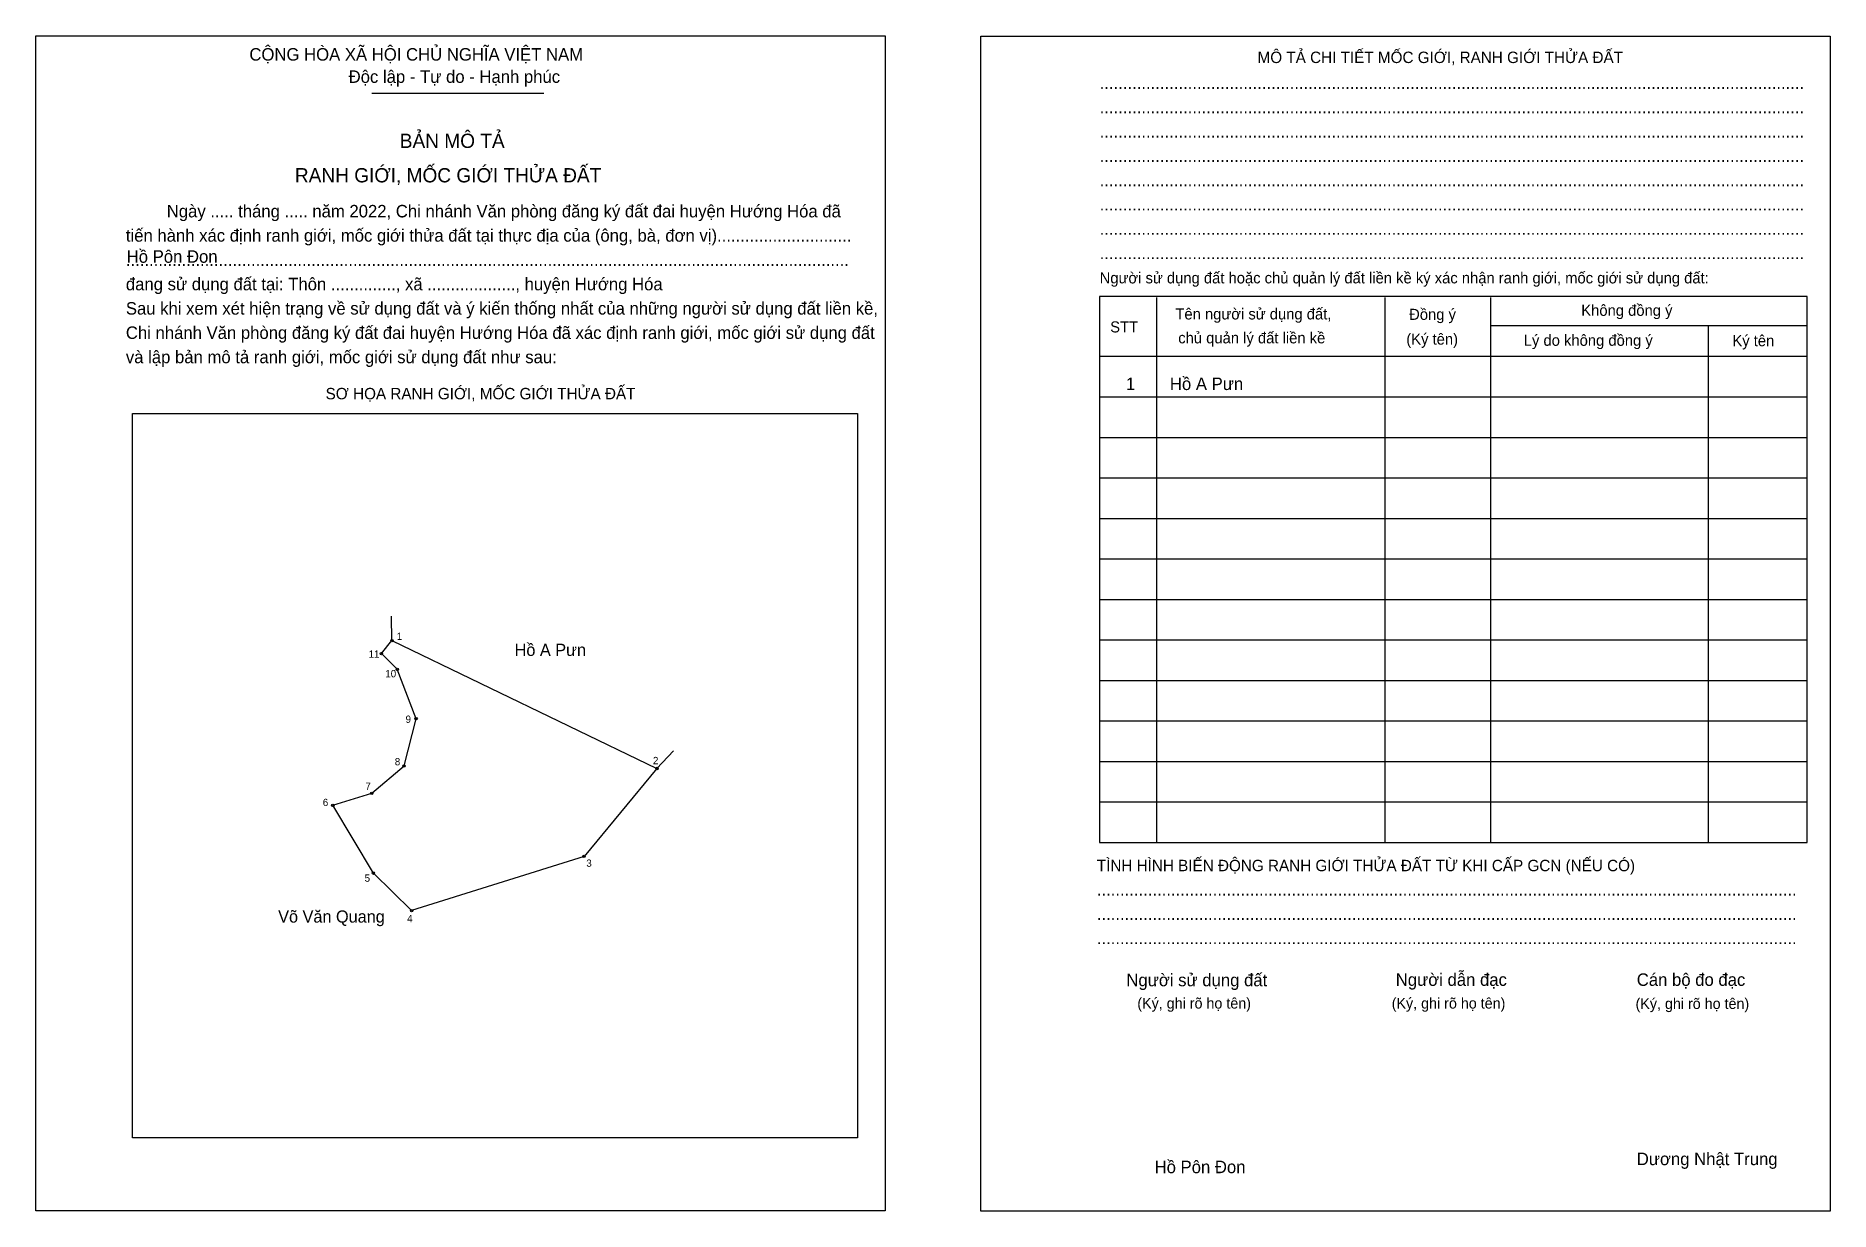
# Model space of a CAD drawing. Extents: x 543489 to 544201, y 1838737 to 1839203.
import ezdxf

# ---------------------------------------------------------------- set-up
doc = ezdxf.new("R2010")
doc.units = 0
for name, color, linetype in [('Level 1', 7, 'Continuous'), ('Level 10', 7, 'Continuous'), ('Level 11', 7, 'Continuous'), ('Level 2', 7, 'Continuous'), ('Level 25', 7, 'Continuous'), ('Level 27', 7, 'Continuous'), ('Level 36', 7, 'Continuous'), ('Level 52', 7, 'Continuous'), ('Level 55', 7, 'Continuous'), ('Level 6', 7, 'Continuous'), ('Level 9', 7, 'Continuous')]:
    doc.layers.add(name, color=color, linetype=linetype)

msp = doc.modelspace()

# ---------------------------------------------------------------- linework, layer by layer
at = {"layer": 'Level 1'}
for p, q in [((543489.3, 1839203.41), (543489.3, 1839203.41)), ((543864.34, 1839203.25), (543864.34, 1839203.25)), ((543622.69, 1839180.74), (543690.86, 1839180.74)), ((543934.03, 1839099.55), (543934.03, 1838883.31)), ((544024.7, 1839099.55), (544024.7, 1838883.31)), ((544066.67, 1839099.55), (544066.67, 1838883.31)), ((544066.67, 1839088.46), (544192.39, 1839088.46)), ((544153, 1839088.46), (544153, 1838883.31)), ((543911.52, 1839076.24), (544192.39, 1839076.24)), ((543911.52, 1839060.16), (544192.39, 1839060.16)), ((543527.59, 1839053.57), (543527.59, 1839053.57)), ((543911.52, 1839044.08), (544192.39, 1839044.08)), ((543911.52, 1839028), (544192.39, 1839028)), ((543911.52, 1839011.93), (544192.39, 1839011.93)), ((543911.52, 1838995.85), (544192.39, 1838995.85)), ((543911.52, 1838979.77), (544192.39, 1838979.77)), ((543911.52, 1838963.69), (544192.39, 1838963.69)), ((543911.52, 1838947.62), (544192.39, 1838947.62)), ((543911.52, 1838931.54), (544192.39, 1838931.54)), ((543911.52, 1838915.46), (544192.39, 1838915.46)), ((543911.52, 1838899.38), (544192.39, 1838899.38)), ((543815.37, 1838766.1), (543815.37, 1838766.1)), ((543826.4, 1838737.16), (543826.4, 1838737.16)), ((544201.44, 1838737), (544201.44, 1838737))]:
    msp.add_line(p, q, dxfattribs=at)
for points in [[(544192.39, 1839100.03), (543911.52, 1839100.03), (543911.52, 1838883.31), (544192.39, 1838883.31)], [(543527.59, 1839053.57), (543815.37, 1839053.57), (543815.37, 1838766.1), (543527.59, 1838766.1)]]:
    msp.add_lwpolyline(points, close=True, dxfattribs=at)
at = {"layer": 'Level 10'}
msp.add_lwpolyline([(543607.17, 1838898.05), (543622.61, 1838902.81), (543635.43, 1838913.67), (543640.23, 1838932.42), (543632.74, 1838952.06), (543626.44, 1838958.24), (543630.64, 1838963.43), (543735.79, 1838912.65), (543706.87, 1838877.78), (543638.41, 1838856.24), (543623.25, 1838871.14)], close=True, dxfattribs=at)
at = {"layer": 'Level 11'}
for centre in [(543626.44, 1838958.24), (543630.64, 1838963.43), (543632.74, 1838952.06), (543640.23, 1838932.42), (543635.43, 1838913.67), (543735.79, 1838912.65), (543622.61, 1838902.81), (543607.17, 1838898.05), (543607.17, 1838898.05), (543706.87, 1838877.78), (543623.25, 1838871.14), (543638.41, 1838856.24)]:
    msp.add_circle(centre, 0.482, dxfattribs=at)
at = {"layer": 'Level 2'}
for points in [[(543489.31, 1839203.41), (543826.4, 1839203.41), (543826.4, 1838737.16), (543489.31, 1838737.16)], [(543864.35, 1839203.25), (544201.44, 1839203.25), (544201.44, 1838737), (543864.35, 1838737)]]:
    msp.add_lwpolyline(points, close=True, dxfattribs=at)
at = {"layer": 'Level 25'}
msp.add_line((543623.25, 1838871.14), (543607.17, 1838898.05), dxfattribs=at)
at = {"layer": 'Level 27'}
for p, q in [((543630.64, 1838963.43), (543630.43, 1838973.07)), ((543735.79, 1838912.65), (543742.42, 1838919.65))]:
    msp.add_line(p, q, dxfattribs=at)

# ---------------------------------------------------------------- texts
at = {"layer": 'Level 1'}
for s, height, p in [('CỘNG HÒA XÃ HỘI CHỦ NGHĨA VIỆT NAM', 4.9516, (543574.05, 1839193.6)), ('MÔ TẢ CHI TIẾT MỐC GIỚI, RANH GIỚI THỬA ĐẤT', 4.5271, (543974.2, 1839192.63)), ('Độc lập - Tự do - Hạnh phúc', 4.9516, (543613.44, 1839184.76)), ('........................................................................................................................................................', 4.95159, (543911.52, 1839182.35)), ('........................................................................................................................................................', 4.95159, (543911.52, 1839172.7)), ('BẢN MÔ TẢ', 5.66, (543633.74, 1839158.94)), ('........................................................................................................................................................', 4.95159, (543911.52, 1839163.06)), ('RANH GIỚI, MỐC GIỚI THỬA ĐẤT', 5.6596, (543592.11, 1839145.27)), ('........................................................................................................................................................', 4.95159, (543911.52, 1839153.41)), ('........................................................................................................................................................', 4.95159, (543911.52, 1839143.76)), ('Ngày ..... tháng ..... năm 2022, Chi nhánh Văn phòng đăng ký đất đai huyện Hướng Hóa đã', 4.9516, (543541.25, 1839131.38)), ('........................................................................................................................................................', 4.95159, (543911.52, 1839134.12)), ('tiến hành xác định ranh giới, mốc giới thửa đất tại thực địa của (ông, bà, đơn vị).............................', 4.95159, (543525.02, 1839121.74)), ('........................................................................................................................................................', 4.95159, (543911.52, 1839124.47)), ('........................................................................................................................................................', 4.95159, (543911.52, 1839114.82)), ('đang sử dụng đất tại: Thôn .............., xã ..................., huyện Hướng Hóa', 4.9516, (543525.02, 1839102.44)), ('............................................................................................................................................................', 4.95159, (543525.02, 1839112.09)), ('Người sử dụng đất hoặc chủ quản lý đất liền kề ký xác nhận ranh giới, mốc giới sử dụng đất:', 4.3861, (543911.52, 1839105.18)), ('Sau khi xem xét hiện trạng về sử dụng đất và ý kiến thống nhất của những người sử dụng đất liền kề,', 4.9516, (543525.02, 1839092.8)), ('Tên người sử dụng đất,', 4.3861, (543941.58, 1839090.87)), ('Đồng ý', 4.386, (544034.35, 1839090.71)), ('Không đồng ý', 4.3861, (544102.68, 1839092.31)), ('Chi nhánh Văn phòng đăng ký đất đai huyện Hướng Hóa đã xác định ranh giới, mốc giới sử dụng đất', 4.9516, (543525.02, 1839083.15)), ('STT', 4.386, (543915.7, 1839085.72)), ('chủ quản lý đất liền kề', 4.3861, (543942.71, 1839081.38)), ('(Ký tên)', 4.386, (544033.23, 1839080.9)), ('Lý do không đồng ý', 4.3861, (544079.85, 1839080.42)), ('Ký tên', 4.386, (544162.65, 1839080.26)), ('và lập bản mô tả ranh giới, mốc giới sử dụng đất như sau:', 4.9516, (543525.02, 1839073.5)), ('SƠ HỌA RANH GIỚI, MỐC GIỚI THỬA ĐẤT', 4.5271, (543604.29, 1839059.18)), ('TÌNH HÌNH BIẾN ĐỘNG RANH GIỚI THỬA ĐẤT TỪ KHI CẤP GCN (NẾU CÓ)', 4.5271, (543910.39, 1838871.89)), ('.......................................................................................................................................................', 4.95159, (543910.39, 1838862.25)), ('.......................................................................................................................................................', 4.95159, (543910.39, 1838852.6)), ('.......................................................................................................................................................', 4.95159, (543910.39, 1838842.95)), ('Người sử dụng đất', 4.9516, (543922.13, 1838826.23)), ('Người dẫn đạc', 4.9516, (544029.05, 1838826.39)), ('Cán bộ đo đạc', 4.9516, (544124.71, 1838826.39)), ('(Ký, ghi rõ họ tên)', 4.2445, (543926.47, 1838817.39)), ('(Ký, ghi rõ họ tên)', 4.2445, (544027.44, 1838817.39)), ('(Ký, ghi rõ họ tên)', 4.2445, (544124.22, 1838817.23)), ('Dương Nhật Trung', 4.9516, (544124.71, 1838755.24))]:
    msp.add_text(s, height=height, dxfattribs=at).set_placement(p)
at = {"layer": 'Level 36'}
for s, height, p in [('Hồ A Pưn', 4.823, (543679.32, 1838957.34)), ('Võ Văn Quang', 4.8232, (543585.47, 1838851.5))]:
    msp.add_text(s, height=height, dxfattribs=at).set_placement(p)
at = {"layer": 'Level 52'}
for s, height, p in [('1', 4.95, (543921.96, 1839062.86)), ('Hồ A Pưn', 4.952, (543939.4, 1839062.86))]:
    msp.add_text(s, height=height, dxfattribs=at).set_placement(p)
at = {"layer": 'Level 55'}
for s, p in [('11', (543626.23, 1838958.24)), ('1', (543630.55, 1838963.43)), ('10', (543632.51, 1838952.06)), ('9', (543640.12, 1838932.42)), ('8', (543635.32, 1838913.67)), ('2', (543735.68, 1838912.65)), ('7', (543622.5, 1838902.81)), ('6', (543607.06, 1838898.05)), ('3', (543706.77, 1838877.78)), ('5', (543623.15, 1838871.14)), ('4', (543638.3, 1838856.24))]:
    msp.add_text(s, height=0.322, dxfattribs=at).set_placement(p)
at = {"layer": 'Level 6'}
for p in [(543525.35, 1839113.38), (543933.33, 1838752.06)]:
    msp.add_text('Hồ Pôn Đon', height=4.952, dxfattribs=at).set_placement(p)
at = {"layer": 'Level 9'}
for s, height, p in [('1', 2.89, (543632.54, 1838963.72)), ('11', 2.894, (543621.35, 1838956.61)), ('10', 2.894, (543627.99, 1838948.85)), ('9', 2.89, (543636.04, 1838930.79)), ('8', 2.89, (543631.76, 1838913.93)), ('2', 2.89, (543734.23, 1838914.37)), ('7', 2.89, (543620.09, 1838904.18)), ('6', 2.89, (543603.18, 1838897.76)), ('3', 2.89, (543707.77, 1838873.66)), ('5', 2.89, (543619.79, 1838867.71)), ('4', 2.89, (543636.66, 1838851.67))]:
    msp.add_text(s, height=height, dxfattribs=at).set_placement(p)

doc.saveas('drawing.dxf')
